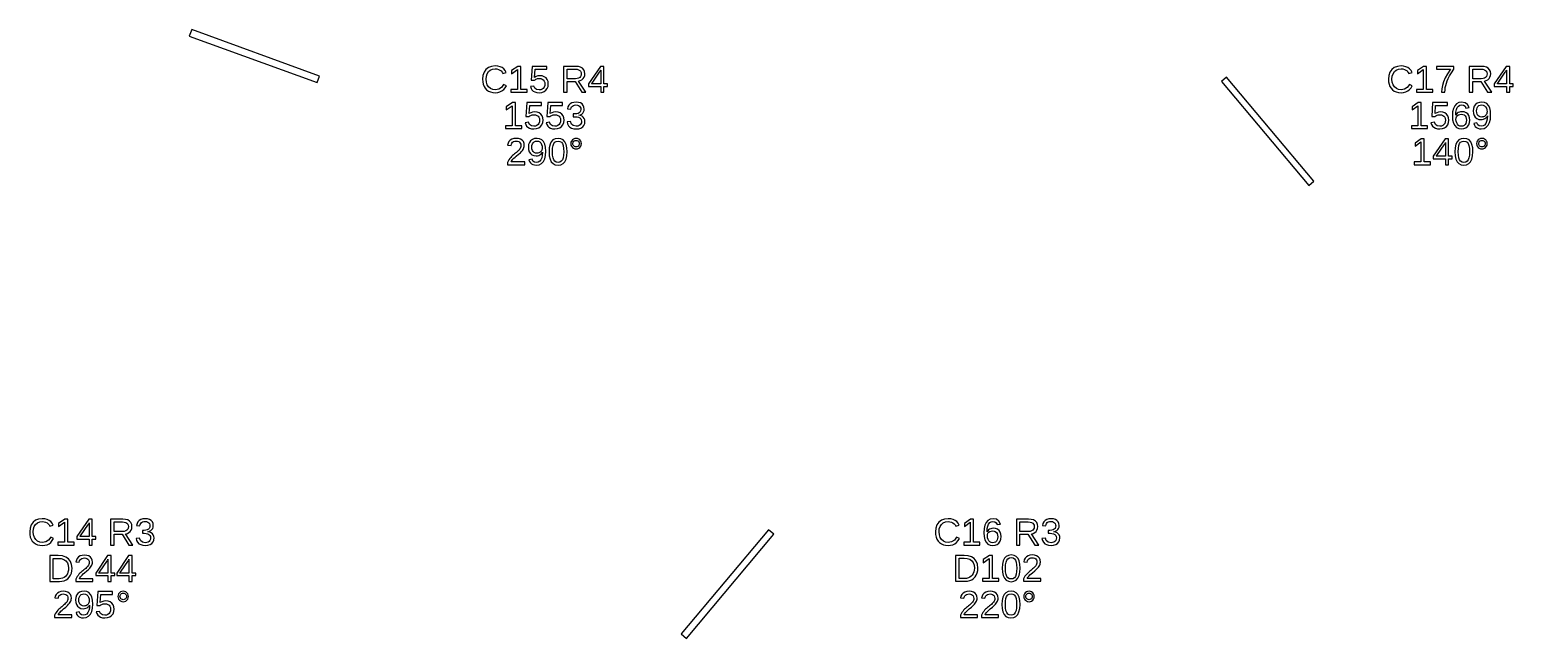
# Model space of a CAD drawing. Extents: x 195 to 2890, y 70 to 1529.
# Drawn here: x 1560.3 to 1887.9, y 276.5 to 411 of the extents above; entities that cross this region are included whole.
import ezdxf

# ---------------------------------------------------------------- set-up
doc = ezdxf.new("R2010")
doc.units = 0
doc.layers.get('0').update_dxf_attribs({"linetype": 'CONTINUOUS'})

msp = doc.modelspace()

# ---------------------------------------------------------------- linework, layer by layer
for points in [[(1624.26, 400.705), (1596.07, 410.965), (1595.55, 409.556), (1623.74, 399.295)], [(1663.63, 397.093), (1664.13, 397.222), (1664.58, 397.437), (1664.97, 397.734), (1665.3, 398.109), (1665.57, 398.564), (1664.94, 398.881), (1664.47, 398.219), (1663.86, 397.821), (1663.13, 397.689), (1662.54, 397.76), (1662.05, 397.974), (1661.64, 398.33), (1661.33, 398.803), (1661.15, 399.368), (1661.08, 400.024), (1661.14, 400.685), (1661.32, 401.244), (1661.61, 401.703), (1662.01, 402.043), (1662.51, 402.247), (1663.09, 402.315), (1663.48, 402.286), (1663.83, 402.198), (1664.14, 402.051), (1664.41, 401.848), (1664.62, 401.593), (1664.78, 401.286), (1665.52, 401.53), (1665.29, 401.961), (1664.99, 402.315), (1664.62, 402.592), (1664.17, 402.791), (1663.66, 402.91), (1663.09, 402.95), (1662.28, 402.863), (1661.59, 402.604), (1661.04, 402.173), (1660.62, 401.589), (1660.38, 400.873), (1660.3, 400.024), (1660.33, 399.441), (1660.44, 398.913), (1660.63, 398.44), (1660.88, 398.028), (1661.2, 397.685), (1661.59, 397.41), (1662.04, 397.21), (1662.54, 397.09), (1663.09, 397.05)], [(1863.63, 397.093), (1864.13, 397.222), (1864.58, 397.437), (1864.97, 397.734), (1865.3, 398.109), (1865.57, 398.564), (1864.94, 398.881), (1864.47, 398.219), (1863.86, 397.821), (1863.13, 397.689), (1862.54, 397.76), (1862.05, 397.974), (1861.64, 398.33), (1861.33, 398.803), (1861.15, 399.368), (1861.08, 400.024), (1861.14, 400.685), (1861.32, 401.244), (1861.61, 401.703), (1862.01, 402.043), (1862.51, 402.247), (1863.09, 402.315), (1863.48, 402.286), (1863.83, 402.198), (1864.14, 402.051), (1864.41, 401.848), (1864.62, 401.593), (1864.78, 401.286), (1865.52, 401.53), (1865.29, 401.961), (1864.99, 402.315), (1864.62, 402.592), (1864.17, 402.791), (1863.66, 402.91), (1863.09, 402.95), (1862.28, 402.863), (1861.59, 402.604), (1861.04, 402.173), (1860.62, 401.589), (1860.38, 400.873), (1860.3, 400.024), (1860.33, 399.441), (1860.44, 398.913), (1860.63, 398.44), (1860.88, 398.028), (1861.2, 397.685), (1861.59, 397.41), (1862.04, 397.21), (1862.54, 397.09), (1863.09, 397.05)], [(1670.12, 397.754), (1668.72, 397.754), (1668.72, 402.864), (1668.05, 402.864), (1666.69, 401.933), (1666.69, 401.241), (1667.99, 402.165), (1667.99, 397.754), (1666.53, 397.754), (1666.53, 397.132), (1670.12, 397.132)], [(1673.37, 397.108), (1673.86, 397.282), (1674.27, 397.571), (1674.57, 397.961), (1674.75, 398.437), (1674.81, 398.999), (1674.75, 399.497), (1674.59, 399.929), (1674.31, 400.293), (1673.93, 400.569), (1673.48, 400.734), (1672.96, 400.789), (1672.51, 400.749), (1672.12, 400.627), (1671.77, 400.423), (1671.88, 402.242), (1674.48, 402.242), (1674.48, 402.864), (1671.22, 402.864), (1671.03, 399.78), (1671.74, 399.78), (1671.91, 399.915), (1672.08, 400.021), (1672.25, 400.098), (1672.43, 400.15), (1672.61, 400.181), (1672.81, 400.191), (1673.16, 400.154), (1673.46, 400.043), (1673.71, 399.858), (1673.9, 399.612), (1674.01, 399.321), (1674.05, 398.983), (1674.01, 398.597), (1673.9, 398.271), (1673.71, 398.004), (1673.46, 397.806), (1673.16, 397.688), (1672.79, 397.648), (1672.23, 397.743), (1671.83, 398.026), (1671.6, 398.499), (1670.86, 398.413), (1670.99, 398.006), (1671.19, 397.668), (1671.48, 397.4), (1671.84, 397.206), (1672.28, 397.089), (1672.78, 397.05)], [(1678.94, 399.512), (1680.72, 399.512), (1682.21, 397.132), (1683.11, 397.132), (1681.48, 399.601), (1681.88, 399.713), (1682.23, 399.896), (1682.51, 400.151), (1682.71, 400.463), (1682.84, 400.821), (1682.88, 401.225), (1682.82, 401.702), (1682.64, 402.104), (1682.35, 402.431), (1681.95, 402.672), (1681.45, 402.816), (1680.86, 402.864), (1678.16, 402.864), (1678.16, 397.132), (1678.94, 397.132)], [(1678.94, 400.126), (1678.94, 402.242), (1680.78, 402.242), (1681.17, 402.213), (1681.5, 402.125), (1681.76, 401.979), (1681.95, 401.778), (1682.06, 401.524), (1682.1, 401.217), (1682.06, 400.898), (1681.95, 400.63), (1681.76, 400.413), (1681.51, 400.254), (1681.19, 400.158), (1680.81, 400.126)], [(1687.08, 398.429), (1687.88, 398.429), (1687.88, 399.007), (1687.08, 399.007), (1687.08, 402.864), (1686.31, 402.864), (1683.68, 398.999), (1683.68, 398.429), (1686.39, 398.429), (1686.39, 397.132), (1687.08, 397.132)], [(1684.36, 399.007), (1684.42, 399.089), (1684.64, 399.39), (1686.11, 401.554), (1686.15, 401.618), (1686.21, 401.708), (1686.27, 401.823), (1686.33, 401.932), (1686.37, 402.004), (1686.39, 402.038), (1686.39, 399.007)], [(1843.86, 377.501), (1824.57, 400.482), (1823.43, 399.518), (1842.71, 376.537)], [(1870.12, 397.754), (1868.72, 397.754), (1868.72, 402.864), (1868.05, 402.864), (1866.69, 401.933), (1866.69, 401.241), (1867.99, 402.165), (1867.99, 397.754), (1866.53, 397.754), (1866.53, 397.132), (1870.12, 397.132)], [(1872.8, 397.655), (1872.86, 398.166), (1872.96, 398.665), (1873.1, 399.161), (1873.28, 399.662), (1873.5, 400.167), (1873.8, 400.739), (1874.21, 401.44), (1874.74, 402.27), (1874.74, 402.864), (1870.95, 402.864), (1870.95, 402.242), (1874.03, 402.242), (1873.37, 401.228), (1872.86, 400.295), (1872.48, 399.445), (1872.22, 398.648), (1872.06, 397.877), (1872.01, 397.132), (1872.78, 397.132)], [(1878.94, 399.512), (1880.72, 399.512), (1882.21, 397.132), (1883.11, 397.132), (1881.48, 399.601), (1881.88, 399.713), (1882.23, 399.896), (1882.51, 400.151), (1882.71, 400.463), (1882.84, 400.821), (1882.88, 401.225), (1882.82, 401.702), (1882.64, 402.104), (1882.35, 402.431), (1881.95, 402.672), (1881.45, 402.816), (1880.86, 402.864), (1878.16, 402.864), (1878.16, 397.132), (1878.94, 397.132)], [(1878.94, 400.126), (1878.94, 402.242), (1880.78, 402.242), (1881.17, 402.213), (1881.5, 402.125), (1881.76, 401.979), (1881.95, 401.778), (1882.06, 401.524), (1882.1, 401.217), (1882.06, 400.898), (1881.95, 400.63), (1881.76, 400.413), (1881.51, 400.254), (1881.19, 400.158), (1880.81, 400.126)], [(1887.08, 398.429), (1887.88, 398.429), (1887.88, 399.007), (1887.08, 399.007), (1887.08, 402.864), (1886.31, 402.864), (1883.68, 398.999), (1883.68, 398.429), (1886.39, 398.429), (1886.39, 397.132), (1887.08, 397.132)], [(1884.36, 399.007), (1884.42, 399.089), (1884.64, 399.39), (1886.11, 401.554), (1886.15, 401.618), (1886.21, 401.708), (1886.27, 401.823), (1886.33, 401.932), (1886.37, 402.004), (1886.39, 402.038), (1886.39, 399.007)], [(1668.96, 389.754), (1667.56, 389.754), (1667.56, 394.864), (1666.89, 394.864), (1665.53, 393.933), (1665.53, 393.241), (1666.83, 394.165), (1666.83, 389.754), (1665.37, 389.754), (1665.37, 389.132), (1668.96, 389.132)], [(1672.21, 389.108), (1672.7, 389.282), (1673.11, 389.571), (1673.41, 389.961), (1673.59, 390.437), (1673.65, 390.999), (1673.59, 391.497), (1673.43, 391.929), (1673.15, 392.293), (1672.77, 392.569), (1672.32, 392.734), (1671.8, 392.789), (1671.35, 392.749), (1670.96, 392.627), (1670.61, 392.423), (1670.72, 394.242), (1673.32, 394.242), (1673.32, 394.864), (1670.06, 394.864), (1669.87, 391.78), (1670.58, 391.78), (1670.75, 391.915), (1670.92, 392.021), (1671.09, 392.098), (1671.27, 392.15), (1671.45, 392.181), (1671.65, 392.191), (1672, 392.154), (1672.3, 392.043), (1672.55, 391.858), (1672.74, 391.612), (1672.85, 391.321), (1672.89, 390.983), (1672.85, 390.597), (1672.74, 390.271), (1672.56, 390.004), (1672.3, 389.806), (1672, 389.688), (1671.63, 389.648), (1671.07, 389.743), (1670.68, 390.026), (1670.44, 390.499), (1669.7, 390.413), (1669.83, 390.006), (1670.03, 389.668), (1670.32, 389.4), (1670.68, 389.206), (1671.12, 389.089), (1671.62, 389.05)], [(1676.84, 389.108), (1677.34, 389.282), (1677.75, 389.571), (1678.04, 389.961), (1678.22, 390.437), (1678.28, 390.999), (1678.23, 391.497), (1678.06, 391.929), (1677.78, 392.293), (1677.41, 392.569), (1676.96, 392.734), (1676.43, 392.789), (1675.99, 392.749), (1675.59, 392.627), (1675.25, 392.423), (1675.36, 394.242), (1677.95, 394.242), (1677.95, 394.864), (1674.69, 394.864), (1674.5, 391.78), (1675.22, 391.78), (1675.39, 391.915), (1675.56, 392.021), (1675.73, 392.098), (1675.9, 392.15), (1676.09, 392.181), (1676.28, 392.191), (1676.64, 392.154), (1676.94, 392.043), (1677.19, 391.858), (1677.37, 391.612), (1677.49, 391.321), (1677.52, 390.983), (1677.49, 390.597), (1677.38, 390.271), (1677.19, 390.004), (1676.94, 389.806), (1676.63, 389.688), (1676.27, 389.648), (1675.71, 389.743), (1675.31, 390.026), (1675.07, 390.499), (1674.33, 390.413), (1674.46, 390.006), (1674.67, 389.668), (1674.96, 389.4), (1675.32, 389.206), (1675.75, 389.089), (1676.25, 389.05)], [(1681.53, 389.099), (1682.01, 389.244), (1682.4, 389.486), (1682.68, 389.816), (1682.85, 390.225), (1682.9, 390.714), (1682.86, 391.06), (1682.74, 391.363), (1682.54, 391.626), (1682.27, 391.835), (1681.94, 391.978), (1681.54, 392.057), (1681.54, 392.073), (1681.9, 392.179), (1682.2, 392.335), (1682.44, 392.539), (1682.61, 392.791), (1682.71, 393.089), (1682.74, 393.432), (1682.69, 393.875), (1682.53, 394.247), (1682.27, 394.549), (1681.9, 394.772), (1681.46, 394.905), (1680.93, 394.95), (1680.43, 394.906), (1680, 394.774), (1679.63, 394.555), (1679.35, 394.258), (1679.15, 393.892), (1679.05, 393.457), (1679.79, 393.4), (1679.85, 393.678), (1679.96, 393.911), (1680.13, 394.099), (1680.35, 394.237), (1680.61, 394.32), (1680.92, 394.348), (1681.24, 394.318), (1681.51, 394.229), (1681.72, 394.081), (1681.87, 393.882), (1681.96, 393.64), (1681.99, 393.355), (1681.95, 393.068), (1681.84, 392.826), (1681.66, 392.629), (1681.41, 392.483), (1681.1, 392.395), (1680.73, 392.366), (1680.33, 392.366), (1680.33, 391.731), (1680.74, 391.731), (1681.16, 391.702), (1681.51, 391.615), (1681.78, 391.469), (1681.98, 391.271), (1682.1, 391.028), (1682.14, 390.739), (1682.11, 390.41), (1682, 390.14), (1681.83, 389.929), (1681.59, 389.778), (1681.3, 389.687), (1680.96, 389.656), (1680.33, 389.769), (1679.91, 390.108), (1679.71, 390.674), (1678.95, 390.604), (1679.06, 390.134), (1679.27, 389.746), (1679.57, 389.443), (1679.95, 389.225), (1680.42, 389.094), (1680.96, 389.05)], [(1868.96, 389.754), (1867.56, 389.754), (1867.56, 394.864), (1866.89, 394.864), (1865.53, 393.933), (1865.53, 393.241), (1866.83, 394.165), (1866.83, 389.754), (1865.37, 389.754), (1865.37, 389.132), (1868.96, 389.132)], [(1872.21, 389.108), (1872.7, 389.282), (1873.11, 389.571), (1873.41, 389.961), (1873.59, 390.437), (1873.65, 390.999), (1873.59, 391.497), (1873.43, 391.929), (1873.15, 392.293), (1872.77, 392.569), (1872.32, 392.734), (1871.8, 392.789), (1871.35, 392.749), (1870.96, 392.627), (1870.61, 392.423), (1870.72, 394.242), (1873.32, 394.242), (1873.32, 394.864), (1870.06, 394.864), (1869.87, 391.78), (1870.58, 391.78), (1870.75, 391.915), (1870.92, 392.021), (1871.09, 392.098), (1871.27, 392.15), (1871.45, 392.181), (1871.65, 392.191), (1872, 392.154), (1872.3, 392.043), (1872.55, 391.858), (1872.74, 391.612), (1872.85, 391.321), (1872.89, 390.983), (1872.85, 390.597), (1872.74, 390.271), (1872.56, 390.004), (1872.3, 389.806), (1872, 389.688), (1871.63, 389.648), (1871.07, 389.743), (1870.68, 390.026), (1870.44, 390.499), (1869.7, 390.413), (1869.83, 390.006), (1870.03, 389.668), (1870.32, 389.4), (1870.68, 389.206), (1871.12, 389.089), (1871.62, 389.05)], [(1876.95, 389.108), (1877.41, 389.283), (1877.78, 389.575), (1878.05, 389.967), (1878.21, 390.445), (1878.27, 391.007), (1878.22, 391.528), (1878.06, 391.973), (1877.8, 392.342), (1877.46, 392.618), (1877.04, 392.783), (1876.54, 392.838), (1876.24, 392.817), (1875.97, 392.752), (1875.71, 392.645), (1875.49, 392.496), (1875.3, 392.309), (1875.15, 392.081), (1875.19, 392.761), (1875.3, 393.325), (1875.5, 393.772), (1875.76, 394.096), (1876.08, 394.291), (1876.47, 394.356), (1876.89, 394.278), (1877.21, 394.045), (1877.41, 393.656), (1878.11, 393.782), (1877.78, 394.431), (1877.23, 394.82), (1876.47, 394.95), (1875.87, 394.861), (1875.36, 394.595), (1874.96, 394.152), (1874.66, 393.544), (1874.48, 392.782), (1874.42, 391.866), (1874.48, 391.022), (1874.65, 390.323), (1874.94, 389.77), (1875.33, 389.37), (1875.82, 389.13), (1876.42, 389.05)], [(1881.41, 389.138), (1881.92, 389.403), (1882.34, 389.844), (1882.63, 390.448), (1882.81, 391.205), (1882.87, 392.114), (1882.82, 392.981), (1882.66, 393.691), (1882.38, 394.242), (1882, 394.635), (1881.52, 394.871), (1880.93, 394.95), (1880.38, 394.893), (1879.91, 394.721), (1879.53, 394.435), (1879.25, 394.049), (1879.08, 393.578), (1879.03, 393.021), (1879.08, 392.476), (1879.23, 392.009), (1879.49, 391.618), (1879.83, 391.324), (1880.24, 391.147), (1880.73, 391.089), (1881.03, 391.113), (1881.32, 391.187), (1881.59, 391.31), (1881.83, 391.474), (1882.02, 391.67), (1882.15, 391.898), (1882.1, 391.23), (1881.98, 390.672), (1881.79, 390.226), (1881.53, 389.901), (1881.2, 389.705), (1880.81, 389.64), (1880.37, 389.72), (1880.05, 389.958), (1879.84, 390.356), (1879.14, 390.246), (1879.29, 389.865), (1879.48, 389.56), (1879.72, 389.333), (1880.02, 389.176), (1880.38, 389.082), (1880.8, 389.05)], [(1880.58, 391.707), (1880.3, 391.828), (1880.07, 392.03), (1879.91, 392.302), (1879.8, 392.633), (1879.77, 393.021), (1879.8, 393.403), (1879.91, 393.727), (1880.07, 393.996), (1880.3, 394.196), (1880.58, 394.316), (1880.91, 394.356), (1881.24, 394.309), (1881.52, 394.169), (1881.76, 393.935), (1881.94, 393.624), (1882.04, 393.253), (1882.08, 392.822), (1882.06, 392.605), (1882.01, 392.404), (1881.92, 392.22), (1881.8, 392.057), (1881.66, 391.92), (1881.49, 391.811), (1881.3, 391.731), (1881.11, 391.682), (1880.9, 391.666)], [(1876.07, 389.687), (1875.79, 389.828), (1875.55, 390.063), (1875.37, 390.372), (1875.26, 390.734), (1875.22, 391.15), (1875.26, 391.474), (1875.36, 391.749), (1875.54, 391.974), (1875.77, 392.14), (1876.05, 392.239), (1876.37, 392.273), (1876.7, 392.235), (1876.99, 392.122), (1877.22, 391.935), (1877.39, 391.678), (1877.49, 391.358), (1877.52, 390.975), (1877.49, 390.589), (1877.39, 390.263), (1877.22, 389.996), (1877, 389.798), (1876.72, 389.68), (1876.39, 389.64)], [(1669.6, 381.754), (1666.61, 381.754), (1666.71, 381.946), (1666.84, 382.144), (1667.01, 382.346), (1667.21, 382.559), (1667.46, 382.789), (1667.75, 383.036), (1668.26, 383.457), (1668.64, 383.797), (1668.9, 384.057), (1669.09, 384.277), (1669.24, 384.496), (1669.36, 384.716), (1669.44, 384.936), (1669.49, 385.157), (1669.51, 385.379), (1669.46, 385.843), (1669.3, 386.23), (1669.04, 386.541), (1668.69, 386.768), (1668.24, 386.904), (1667.71, 386.95), (1667.21, 386.905), (1666.78, 386.769), (1666.42, 386.543), (1666.13, 386.24), (1665.93, 385.876), (1665.83, 385.448), (1666.58, 385.379), (1666.65, 385.663), (1666.76, 385.901), (1666.94, 386.093), (1667.16, 386.235), (1667.42, 386.319), (1667.71, 386.348), (1668.01, 386.319), (1668.27, 386.232), (1668.48, 386.087), (1668.63, 385.89), (1668.72, 385.646), (1668.75, 385.355), (1668.74, 385.13), (1668.68, 384.921), (1668.59, 384.728), (1668.48, 384.547), (1668.34, 384.37), (1668.17, 384.199), (1667.99, 384.031), (1667.8, 383.863), (1667.59, 383.695), (1667.37, 383.522), (1667.16, 383.34), (1666.94, 383.148), (1666.72, 382.943), (1666.51, 382.724), (1666.31, 382.488), (1666.12, 382.233), (1665.95, 381.953), (1665.8, 381.648), (1665.8, 381.132), (1669.6, 381.132)], [(1672.79, 381.138), (1673.31, 381.403), (1673.72, 381.844), (1674.02, 382.448), (1674.2, 383.205), (1674.26, 384.114), (1674.2, 384.981), (1674.04, 385.691), (1673.76, 386.242), (1673.38, 386.635), (1672.9, 386.871), (1672.32, 386.95), (1671.76, 386.893), (1671.29, 386.721), (1670.91, 386.435), (1670.63, 386.049), (1670.46, 385.578), (1670.41, 385.021), (1670.46, 384.476), (1670.61, 384.009), (1670.87, 383.618), (1671.21, 383.324), (1671.63, 383.147), (1672.11, 383.089), (1672.41, 383.113), (1672.7, 383.187), (1672.97, 383.31), (1673.21, 383.474), (1673.4, 383.67), (1673.53, 383.898), (1673.48, 383.23), (1673.36, 382.672), (1673.17, 382.226), (1672.91, 381.901), (1672.58, 381.705), (1672.19, 381.64), (1671.75, 381.72), (1671.43, 381.958), (1671.22, 382.356), (1670.53, 382.246), (1670.67, 381.865), (1670.86, 381.56), (1671.1, 381.333), (1671.4, 381.176), (1671.76, 381.082), (1672.18, 381.05)], [(1677.56, 381.134), (1678.06, 381.387), (1678.45, 381.807), (1678.73, 382.387), (1678.9, 383.118), (1678.96, 384), (1678.91, 384.894), (1678.75, 385.629), (1678.48, 386.205), (1678.1, 386.619), (1677.6, 386.867), (1676.98, 386.95), (1676.35, 386.868), (1675.84, 386.623), (1675.46, 386.213), (1675.19, 385.64), (1675.03, 384.902), (1674.98, 384), (1675.03, 383.114), (1675.2, 382.382), (1675.47, 381.803), (1675.86, 381.385), (1676.35, 381.134), (1676.96, 381.05)], [(1681.25, 384.668), (1681.53, 384.781), (1681.77, 384.968), (1681.96, 385.21), (1682.08, 385.484), (1682.12, 385.79), (1682.08, 386.097), (1681.97, 386.371), (1681.78, 386.612), (1681.53, 386.8), (1681.26, 386.912), (1680.95, 386.95), (1680.64, 386.912), (1680.36, 386.798), (1680.12, 386.608), (1679.93, 386.365), (1679.82, 386.093), (1679.78, 385.79), (1679.82, 385.488), (1679.93, 385.215), (1680.13, 384.972), (1680.37, 384.783), (1680.64, 384.669), (1680.95, 384.631)], [(1869.61, 381.754), (1868.21, 381.754), (1868.21, 386.864), (1867.54, 386.864), (1866.18, 385.933), (1866.18, 385.241), (1867.48, 386.165), (1867.48, 381.754), (1866.02, 381.754), (1866.02, 381.132), (1869.61, 381.132)], [(1873.6, 382.429), (1874.41, 382.429), (1874.41, 383.007), (1873.6, 383.007), (1873.6, 386.864), (1872.83, 386.864), (1870.21, 382.999), (1870.21, 382.429), (1872.91, 382.429), (1872.91, 381.132), (1873.6, 381.132)], [(1877.56, 381.134), (1878.06, 381.387), (1878.45, 381.807), (1878.73, 382.387), (1878.9, 383.118), (1878.96, 384), (1878.91, 384.894), (1878.75, 385.629), (1878.48, 386.205), (1878.1, 386.619), (1877.6, 386.867), (1876.98, 386.95), (1876.35, 386.868), (1875.84, 386.623), (1875.46, 386.213), (1875.19, 385.64), (1875.03, 384.902), (1874.98, 384), (1875.03, 383.114), (1875.2, 382.382), (1875.47, 381.803), (1875.86, 381.385), (1876.35, 381.134), (1876.96, 381.05)], [(1881.25, 384.668), (1881.53, 384.781), (1881.77, 384.968), (1881.96, 385.21), (1882.08, 385.484), (1882.12, 385.79), (1882.08, 386.097), (1881.97, 386.371), (1881.78, 386.612), (1881.53, 386.8), (1881.26, 386.912), (1880.95, 386.95), (1880.64, 386.912), (1880.36, 386.798), (1880.12, 386.608), (1879.93, 386.365), (1879.82, 386.093), (1879.78, 385.79), (1879.82, 385.488), (1879.93, 385.215), (1880.13, 384.972), (1880.37, 384.783), (1880.64, 384.669), (1880.95, 384.631)], [(1671.96, 383.707), (1671.68, 383.828), (1671.46, 384.03), (1671.29, 384.302), (1671.19, 384.633), (1671.15, 385.021), (1671.19, 385.403), (1671.29, 385.727), (1671.46, 385.996), (1671.69, 386.196), (1671.96, 386.316), (1672.29, 386.356), (1672.62, 386.309), (1672.91, 386.169), (1673.14, 385.935), (1673.32, 385.624), (1673.42, 385.253), (1673.46, 384.822), (1673.44, 384.605), (1673.39, 384.404), (1673.3, 384.22), (1673.18, 384.057), (1673.04, 383.92), (1672.87, 383.811), (1672.69, 383.731), (1672.49, 383.682), (1672.28, 383.666)], [(1676.57, 381.711), (1676.25, 381.9), (1676.02, 382.214), (1675.85, 382.664), (1675.75, 383.259), (1675.72, 384), (1675.75, 384.759), (1675.85, 385.362), (1676.01, 385.806), (1676.25, 386.112), (1676.57, 386.295), (1676.98, 386.356), (1677.38, 386.294), (1677.7, 386.108), (1677.93, 385.798), (1678.09, 385.351), (1678.18, 384.751), (1678.22, 384), (1678.18, 383.271), (1678.08, 382.68), (1677.91, 382.226), (1677.68, 381.905), (1677.36, 381.712), (1676.97, 381.648)], [(1680.76, 385.082), (1680.59, 385.154), (1680.44, 385.274), (1680.32, 385.427), (1680.25, 385.599), (1680.23, 385.79), (1680.25, 385.981), (1680.32, 386.154), (1680.44, 386.307), (1680.59, 386.427), (1680.76, 386.499), (1680.95, 386.523), (1681.14, 386.499), (1681.31, 386.429), (1681.46, 386.311), (1681.58, 386.159), (1681.65, 385.986), (1681.67, 385.79), (1681.65, 385.597), (1681.58, 385.424), (1681.46, 385.271), (1681.31, 385.153), (1681.14, 385.082), (1680.95, 385.058)], [(1870.88, 383.007), (1870.95, 383.089), (1871.17, 383.39), (1872.64, 385.554), (1872.68, 385.618), (1872.73, 385.708), (1872.8, 385.823), (1872.86, 385.932), (1872.89, 386.004), (1872.91, 386.038), (1872.91, 383.007)], [(1876.57, 381.711), (1876.25, 381.9), (1876.02, 382.214), (1875.85, 382.664), (1875.75, 383.259), (1875.72, 384), (1875.75, 384.759), (1875.85, 385.362), (1876.01, 385.806), (1876.25, 386.112), (1876.57, 386.295), (1876.98, 386.356), (1877.38, 386.294), (1877.7, 386.108), (1877.93, 385.798), (1878.09, 385.351), (1878.18, 384.751), (1878.22, 384), (1878.18, 383.271), (1878.08, 382.68), (1877.91, 382.226), (1877.68, 381.905), (1877.36, 381.712), (1876.97, 381.648)], [(1880.76, 385.082), (1880.59, 385.154), (1880.44, 385.274), (1880.32, 385.427), (1880.25, 385.599), (1880.23, 385.79), (1880.25, 385.981), (1880.32, 386.154), (1880.44, 386.307), (1880.59, 386.427), (1880.76, 386.499), (1880.95, 386.523), (1881.14, 386.499), (1881.31, 386.429), (1881.46, 386.311), (1881.58, 386.159), (1881.65, 385.986), (1881.67, 385.79), (1881.65, 385.597), (1881.58, 385.424), (1881.46, 385.271), (1881.31, 385.153), (1881.14, 385.082), (1880.95, 385.058)], [(1563.63, 297.093), (1564.13, 297.222), (1564.58, 297.437), (1564.97, 297.734), (1565.3, 298.109), (1565.57, 298.564), (1564.94, 298.881), (1564.47, 298.219), (1563.86, 297.821), (1563.13, 297.689), (1562.54, 297.76), (1562.05, 297.974), (1561.64, 298.33), (1561.33, 298.803), (1561.15, 299.368), (1561.08, 300.024), (1561.14, 300.685), (1561.32, 301.244), (1561.61, 301.703), (1562.01, 302.043), (1562.51, 302.247), (1563.09, 302.315), (1563.48, 302.286), (1563.83, 302.198), (1564.14, 302.051), (1564.41, 301.848), (1564.62, 301.593), (1564.78, 301.286), (1565.52, 301.53), (1565.29, 301.961), (1564.99, 302.315), (1564.62, 302.592), (1564.17, 302.791), (1563.66, 302.91), (1563.09, 302.95), (1562.28, 302.863), (1561.59, 302.604), (1561.04, 302.173), (1560.62, 301.589), (1560.38, 300.873), (1560.3, 300.024), (1560.33, 299.441), (1560.44, 298.913), (1560.63, 298.44), (1560.88, 298.028), (1561.2, 297.685), (1561.59, 297.41), (1562.04, 297.21), (1562.54, 297.09), (1563.09, 297.05)], [(1570.12, 297.754), (1568.72, 297.754), (1568.72, 302.864), (1568.05, 302.864), (1566.69, 301.933), (1566.69, 301.241), (1567.99, 302.165), (1567.99, 297.754), (1566.53, 297.754), (1566.53, 297.132), (1570.12, 297.132)], [(1574.11, 298.429), (1574.92, 298.429), (1574.92, 299.007), (1574.11, 299.007), (1574.11, 302.864), (1573.34, 302.864), (1570.72, 298.999), (1570.72, 298.429), (1573.42, 298.429), (1573.42, 297.132), (1574.11, 297.132)], [(1571.39, 299.007), (1571.46, 299.089), (1571.68, 299.39), (1573.15, 301.554), (1573.19, 301.618), (1573.24, 301.708), (1573.3, 301.823), (1573.36, 301.932), (1573.4, 302.004), (1573.42, 302.038), (1573.42, 299.007)], [(1578.94, 299.512), (1580.72, 299.512), (1582.21, 297.132), (1583.11, 297.132), (1581.48, 299.601), (1581.88, 299.713), (1582.23, 299.896), (1582.51, 300.151), (1582.71, 300.463), (1582.84, 300.821), (1582.88, 301.225), (1582.82, 301.702), (1582.64, 302.104), (1582.35, 302.431), (1581.95, 302.672), (1581.45, 302.816), (1580.86, 302.864), (1578.16, 302.864), (1578.16, 297.132), (1578.94, 297.132)], [(1578.94, 300.126), (1578.94, 302.242), (1580.78, 302.242), (1581.17, 302.213), (1581.5, 302.125), (1581.76, 301.979), (1581.95, 301.778), (1582.06, 301.524), (1582.1, 301.217), (1582.06, 300.898), (1581.95, 300.63), (1581.76, 300.413), (1581.51, 300.254), (1581.19, 300.158), (1580.81, 300.126)], [(1586.39, 297.099), (1586.87, 297.244), (1587.26, 297.486), (1587.54, 297.816), (1587.71, 298.225), (1587.76, 298.714), (1587.72, 299.06), (1587.6, 299.363), (1587.4, 299.626), (1587.13, 299.835), (1586.8, 299.978), (1586.4, 300.057), (1586.4, 300.073), (1586.76, 300.179), (1587.06, 300.335), (1587.3, 300.539), (1587.47, 300.791), (1587.57, 301.089), (1587.6, 301.432), (1587.55, 301.875), (1587.39, 302.247), (1587.12, 302.549), (1586.76, 302.772), (1586.32, 302.905), (1585.78, 302.95), (1585.29, 302.906), (1584.86, 302.774), (1584.49, 302.555), (1584.2, 302.258), (1584.01, 301.892), (1583.91, 301.457), (1584.64, 301.4), (1584.7, 301.678), (1584.82, 301.911), (1584.99, 302.099), (1585.21, 302.237), (1585.47, 302.32), (1585.78, 302.348), (1586.1, 302.318), (1586.37, 302.229), (1586.58, 302.081), (1586.73, 301.882), (1586.82, 301.64), (1586.85, 301.355), (1586.81, 301.068), (1586.7, 300.826), (1586.52, 300.629), (1586.27, 300.483), (1585.96, 300.395), (1585.58, 300.366), (1585.19, 300.366), (1585.19, 299.731), (1585.6, 299.731), (1586.02, 299.702), (1586.36, 299.615), (1586.64, 299.469), (1586.84, 299.271), (1586.96, 299.028), (1587, 298.739), (1586.97, 298.41), (1586.86, 298.14), (1586.68, 297.929), (1586.45, 297.778), (1586.16, 297.687), (1585.82, 297.656), (1585.19, 297.769), (1584.77, 298.108), (1584.57, 298.674), (1583.81, 298.604), (1583.92, 298.134), (1584.13, 297.746), (1584.43, 297.443), (1584.81, 297.225), (1585.27, 297.094), (1585.82, 297.05)], [(1763.63, 297.093), (1764.13, 297.222), (1764.58, 297.437), (1764.97, 297.734), (1765.3, 298.109), (1765.57, 298.564), (1764.94, 298.881), (1764.47, 298.219), (1763.86, 297.821), (1763.13, 297.689), (1762.54, 297.76), (1762.05, 297.974), (1761.64, 298.33), (1761.33, 298.803), (1761.15, 299.368), (1761.08, 300.024), (1761.14, 300.685), (1761.32, 301.244), (1761.61, 301.703), (1762.01, 302.043), (1762.51, 302.247), (1763.09, 302.315), (1763.48, 302.286), (1763.83, 302.198), (1764.14, 302.051), (1764.41, 301.848), (1764.62, 301.593), (1764.78, 301.286), (1765.52, 301.53), (1765.29, 301.961), (1764.99, 302.315), (1764.62, 302.592), (1764.17, 302.791), (1763.66, 302.91), (1763.09, 302.95), (1762.28, 302.863), (1761.59, 302.604), (1761.04, 302.173), (1760.62, 301.589), (1760.38, 300.873), (1760.3, 300.024), (1760.33, 299.441), (1760.44, 298.913), (1760.63, 298.44), (1760.88, 298.028), (1761.2, 297.685), (1761.59, 297.41), (1762.04, 297.21), (1762.54, 297.09), (1763.09, 297.05)], [(1770.12, 297.754), (1768.72, 297.754), (1768.72, 302.864), (1768.05, 302.864), (1766.69, 301.933), (1766.69, 301.241), (1767.99, 302.165), (1767.99, 297.754), (1766.53, 297.754), (1766.53, 297.132), (1770.12, 297.132)], [(1773.48, 297.108), (1773.93, 297.283), (1774.3, 297.575), (1774.57, 297.967), (1774.74, 298.445), (1774.79, 299.007), (1774.74, 299.528), (1774.59, 299.973), (1774.33, 300.342), (1773.98, 300.618), (1773.56, 300.783), (1773.07, 300.838), (1772.77, 300.817), (1772.49, 300.752), (1772.24, 300.645), (1772.01, 300.496), (1771.83, 300.309), (1771.68, 300.081), (1771.71, 300.761), (1771.83, 301.325), (1772.02, 301.772), (1772.28, 302.096), (1772.6, 302.291), (1772.99, 302.356), (1773.42, 302.278), (1773.73, 302.045), (1773.93, 301.656), (1774.63, 301.782), (1774.3, 302.431), (1773.76, 302.82), (1773, 302.95), (1772.39, 302.861), (1771.89, 302.595), (1771.48, 302.152), (1771.19, 301.544), (1771.01, 300.782), (1770.95, 299.866), (1771.01, 299.022), (1771.18, 298.323), (1771.46, 297.77), (1771.85, 297.37), (1772.35, 297.13), (1772.94, 297.05)], [(1778.94, 299.512), (1780.72, 299.512), (1782.21, 297.132), (1783.11, 297.132), (1781.48, 299.601), (1781.88, 299.713), (1782.23, 299.896), (1782.51, 300.151), (1782.71, 300.463), (1782.84, 300.821), (1782.88, 301.225), (1782.82, 301.702), (1782.64, 302.104), (1782.35, 302.431), (1781.95, 302.672), (1781.45, 302.816), (1780.86, 302.864), (1778.16, 302.864), (1778.16, 297.132), (1778.94, 297.132)], [(1778.94, 300.126), (1778.94, 302.242), (1780.78, 302.242), (1781.17, 302.213), (1781.5, 302.125), (1781.76, 301.979), (1781.95, 301.778), (1782.06, 301.524), (1782.1, 301.217), (1782.06, 300.898), (1781.95, 300.63), (1781.76, 300.413), (1781.51, 300.254), (1781.19, 300.158), (1780.81, 300.126)], [(1786.39, 297.099), (1786.87, 297.244), (1787.26, 297.486), (1787.54, 297.816), (1787.71, 298.225), (1787.76, 298.714), (1787.72, 299.06), (1787.6, 299.363), (1787.4, 299.626), (1787.13, 299.835), (1786.8, 299.978), (1786.4, 300.057), (1786.4, 300.073), (1786.76, 300.179), (1787.06, 300.335), (1787.3, 300.539), (1787.47, 300.791), (1787.57, 301.089), (1787.6, 301.432), (1787.55, 301.875), (1787.39, 302.247), (1787.12, 302.549), (1786.76, 302.772), (1786.32, 302.905), (1785.78, 302.95), (1785.29, 302.906), (1784.86, 302.774), (1784.49, 302.555), (1784.2, 302.258), (1784.01, 301.892), (1783.91, 301.457), (1784.64, 301.4), (1784.7, 301.678), (1784.82, 301.911), (1784.99, 302.099), (1785.21, 302.237), (1785.47, 302.32), (1785.78, 302.348), (1786.1, 302.318), (1786.37, 302.229), (1786.58, 302.081), (1786.73, 301.882), (1786.82, 301.64), (1786.85, 301.355), (1786.81, 301.068), (1786.7, 300.826), (1786.52, 300.629), (1786.27, 300.483), (1785.96, 300.395), (1785.58, 300.366), (1785.19, 300.366), (1785.19, 299.731), (1785.6, 299.731), (1786.02, 299.702), (1786.36, 299.615), (1786.64, 299.469), (1786.84, 299.271), (1786.96, 299.028), (1787, 298.739), (1786.97, 298.41), (1786.86, 298.14), (1786.68, 297.929), (1786.45, 297.778), (1786.16, 297.687), (1785.82, 297.656), (1785.19, 297.769), (1784.77, 298.108), (1784.57, 298.674), (1783.81, 298.604), (1783.92, 298.134), (1784.13, 297.746), (1784.43, 297.443), (1784.81, 297.225), (1785.27, 297.094), (1785.82, 297.05)], [(1724.57, 299.518), (1723.43, 300.482), (1704.14, 277.501), (1705.29, 276.537)], [(1772.6, 297.687), (1772.32, 297.828), (1772.08, 298.063), (1771.9, 298.372), (1771.79, 298.734), (1771.75, 299.15), (1771.78, 299.474), (1771.89, 299.749), (1772.07, 299.974), (1772.3, 300.14), (1772.57, 300.239), (1772.89, 300.273), (1773.23, 300.235), (1773.51, 300.122), (1773.74, 299.935), (1773.91, 299.678), (1774.01, 299.358), (1774.05, 298.975), (1774.02, 298.589), (1773.91, 298.263), (1773.75, 297.996), (1773.52, 297.798), (1773.24, 297.68), (1772.92, 297.64)], [(1574.27, 289.712), (1571.28, 289.712), (1571.38, 289.904), (1571.51, 290.101), (1571.68, 290.304), (1571.89, 290.517), (1572.13, 290.747), (1572.43, 290.993), (1572.93, 291.414), (1573.31, 291.755), (1573.58, 292.015), (1573.76, 292.234), (1573.91, 292.454), (1574.03, 292.674), (1574.12, 292.894), (1574.17, 293.115), (1574.18, 293.337), (1574.13, 293.801), (1573.98, 294.188), (1573.72, 294.499), (1573.36, 294.726), (1572.92, 294.862), (1572.38, 294.908), (1571.89, 294.862), (1571.46, 294.727), (1571.09, 294.501), (1570.8, 294.198), (1570.61, 293.833), (1570.51, 293.406), (1571.26, 293.337), (1571.32, 293.621), (1571.44, 293.859), (1571.61, 294.051), (1571.83, 294.192), (1572.09, 294.277), (1572.38, 294.305), (1572.69, 294.277), (1572.95, 294.19), (1573.15, 294.045), (1573.31, 293.848), (1573.4, 293.604), (1573.43, 293.313), (1573.41, 293.088), (1573.36, 292.879), (1573.27, 292.686), (1573.15, 292.504), (1573.01, 292.328), (1572.85, 292.157), (1572.67, 291.989), (1572.47, 291.821), (1572.26, 291.653), (1572.05, 291.48), (1571.83, 291.297), (1571.61, 291.105), (1571.4, 290.901), (1571.19, 290.681), (1570.98, 290.446), (1570.79, 290.191), (1570.62, 289.911), (1570.48, 289.606), (1570.48, 289.089), (1574.27, 289.089)], [(1767.4, 289.171), (1767.89, 289.289), (1768.33, 289.485), (1768.72, 289.756), (1769.05, 290.096), (1769.31, 290.505), (1769.5, 290.973), (1769.62, 291.49), (1769.66, 292.057), (1769.57, 292.886), (1769.31, 293.579), (1768.87, 294.134), (1768.27, 294.54), (1767.52, 294.783), (1766.62, 294.864), (1764.72, 294.864), (1764.72, 289.132), (1766.87, 289.132)], [(1774.28, 289.754), (1772.89, 289.754), (1772.89, 294.864), (1772.21, 294.864), (1770.86, 293.933), (1770.86, 293.241), (1772.15, 294.165), (1772.15, 289.754), (1770.69, 289.754), (1770.69, 289.132), (1774.28, 289.132)], [(1777.6, 289.134), (1778.1, 289.387), (1778.49, 289.807), (1778.78, 290.387), (1778.94, 291.118), (1779, 292), (1778.95, 292.894), (1778.79, 293.629), (1778.52, 294.205), (1778.14, 294.619), (1777.64, 294.867), (1777.02, 294.95), (1776.39, 294.868), (1775.88, 294.623), (1775.5, 294.213), (1775.23, 293.64), (1775.07, 292.902), (1775.02, 292), (1775.07, 291.114), (1775.24, 290.382), (1775.51, 289.803), (1775.9, 289.385), (1776.39, 289.134), (1777, 289.05)], [(1783.54, 289.754), (1780.55, 289.754), (1780.65, 289.946), (1780.78, 290.144), (1780.95, 290.346), (1781.16, 290.559), (1781.4, 290.789), (1781.69, 291.036), (1782.2, 291.457), (1782.58, 291.797), (1782.85, 292.057), (1783.03, 292.277), (1783.18, 292.496), (1783.3, 292.716), (1783.38, 292.936), (1783.44, 293.157), (1783.45, 293.379), (1783.4, 293.843), (1783.24, 294.23), (1782.99, 294.541), (1782.63, 294.768), (1782.19, 294.904), (1781.65, 294.95), (1781.16, 294.905), (1780.73, 294.769), (1780.36, 294.543), (1780.07, 294.24), (1779.88, 293.876), (1779.78, 293.448), (1780.53, 293.379), (1780.59, 293.663), (1780.71, 293.901), (1780.88, 294.093), (1781.1, 294.235), (1781.36, 294.319), (1781.65, 294.348), (1781.96, 294.319), (1782.21, 294.232), (1782.42, 294.087), (1782.58, 293.89), (1782.67, 293.646), (1782.7, 293.355), (1782.68, 293.13), (1782.63, 292.921), (1782.54, 292.728), (1782.42, 292.547), (1782.28, 292.37), (1782.12, 292.199), (1781.94, 292.031), (1781.74, 291.863), (1781.53, 291.695), (1781.32, 291.522), (1781.1, 291.34), (1780.88, 291.148), (1780.66, 290.943), (1780.45, 290.724), (1780.25, 290.488), (1780.06, 290.233), (1779.89, 289.953), (1779.75, 289.648), (1779.75, 289.132), (1783.54, 289.132)], [(1567.4, 289.129), (1567.89, 289.247), (1568.33, 289.443), (1568.72, 289.714), (1569.05, 290.054), (1569.31, 290.462), (1569.5, 290.931), (1569.62, 291.448), (1569.66, 292.015), (1569.57, 292.844), (1569.31, 293.536), (1568.87, 294.092), (1568.27, 294.498), (1567.52, 294.741), (1566.62, 294.822), (1564.72, 294.822), (1564.72, 289.089), (1566.87, 289.089)], [(1565.5, 289.712), (1565.5, 294.2), (1566.6, 294.2), (1567.28, 294.137), (1567.85, 293.951), (1568.29, 293.64), (1568.62, 293.211), (1568.81, 292.669), (1568.88, 292.015), (1568.85, 291.564), (1568.76, 291.154), (1568.62, 290.786), (1568.42, 290.466), (1568.18, 290.2), (1567.89, 289.988), (1567.55, 289.835), (1567.18, 289.743), (1566.78, 289.712)], [(1578.28, 290.387), (1579.08, 290.387), (1579.08, 290.965), (1578.28, 290.965), (1578.28, 294.822), (1577.51, 294.822), (1574.88, 290.957), (1574.88, 290.387), (1577.58, 290.387), (1577.58, 289.089), (1578.28, 289.089)], [(1575.56, 290.965), (1575.62, 291.046), (1575.84, 291.347), (1577.31, 293.512), (1577.35, 293.576), (1577.41, 293.666), (1577.47, 293.781), (1577.53, 293.89), (1577.57, 293.961), (1577.58, 293.996), (1577.58, 290.965)], [(1582.91, 290.387), (1583.72, 290.387), (1583.72, 290.965), (1582.91, 290.965), (1582.91, 294.822), (1582.14, 294.822), (1579.52, 290.957), (1579.52, 290.387), (1582.22, 290.387), (1582.22, 289.089), (1582.91, 289.089)], [(1580.19, 290.965), (1580.26, 291.046), (1580.48, 291.347), (1581.95, 293.512), (1581.99, 293.576), (1582.04, 293.666), (1582.11, 293.781), (1582.16, 293.89), (1582.2, 293.961), (1582.22, 293.996), (1582.22, 290.965)], [(1765.5, 289.754), (1765.5, 294.242), (1766.6, 294.242), (1767.28, 294.18), (1767.85, 293.993), (1768.29, 293.682), (1768.62, 293.253), (1768.81, 292.711), (1768.88, 292.057), (1768.85, 291.606), (1768.76, 291.196), (1768.62, 290.828), (1768.42, 290.508), (1768.18, 290.242), (1767.89, 290.031), (1767.55, 289.877), (1767.18, 289.785), (1766.78, 289.754)], [(1776.61, 289.711), (1776.3, 289.9), (1776.06, 290.214), (1775.89, 290.664), (1775.79, 291.259), (1775.76, 292), (1775.79, 292.759), (1775.89, 293.362), (1776.05, 293.806), (1776.29, 294.112), (1776.62, 294.295), (1777.02, 294.356), (1777.42, 294.294), (1777.74, 294.108), (1777.97, 293.798), (1778.13, 293.351), (1778.22, 292.751), (1778.26, 292), (1778.22, 291.271), (1778.12, 290.68), (1777.95, 290.226), (1777.72, 289.905), (1777.4, 289.712), (1777.01, 289.648)], [(1569.6, 281.754), (1566.61, 281.754), (1566.71, 281.946), (1566.84, 282.144), (1567.01, 282.346), (1567.21, 282.559), (1567.46, 282.789), (1567.75, 283.036), (1568.26, 283.457), (1568.64, 283.797), (1568.9, 284.057), (1569.09, 284.277), (1569.24, 284.496), (1569.36, 284.716), (1569.44, 284.936), (1569.49, 285.157), (1569.51, 285.379), (1569.46, 285.843), (1569.3, 286.23), (1569.04, 286.541), (1568.69, 286.768), (1568.24, 286.904), (1567.71, 286.95), (1567.21, 286.905), (1566.78, 286.769), (1566.42, 286.543), (1566.13, 286.24), (1565.93, 285.876), (1565.83, 285.448), (1566.58, 285.379), (1566.65, 285.663), (1566.76, 285.901), (1566.94, 286.093), (1567.16, 286.235), (1567.42, 286.319), (1567.71, 286.348), (1568.01, 286.319), (1568.27, 286.232), (1568.48, 286.087), (1568.63, 285.89), (1568.72, 285.646), (1568.75, 285.355), (1568.74, 285.13), (1568.68, 284.921), (1568.59, 284.728), (1568.48, 284.547), (1568.34, 284.37), (1568.17, 284.199), (1567.99, 284.031), (1567.8, 283.863), (1567.59, 283.695), (1567.37, 283.522), (1567.16, 283.34), (1566.94, 283.148), (1566.72, 282.943), (1566.51, 282.724), (1566.31, 282.488), (1566.12, 282.233), (1565.95, 281.953), (1565.8, 281.648), (1565.8, 281.132), (1569.6, 281.132)], [(1572.79, 281.138), (1573.31, 281.403), (1573.72, 281.844), (1574.02, 282.448), (1574.2, 283.205), (1574.26, 284.114), (1574.2, 284.981), (1574.04, 285.691), (1573.76, 286.242), (1573.38, 286.635), (1572.9, 286.871), (1572.32, 286.95), (1571.76, 286.893), (1571.29, 286.721), (1570.91, 286.435), (1570.63, 286.049), (1570.46, 285.578), (1570.41, 285.021), (1570.46, 284.476), (1570.61, 284.009), (1570.87, 283.618), (1571.21, 283.324), (1571.63, 283.147), (1572.11, 283.089), (1572.41, 283.113), (1572.7, 283.187), (1572.97, 283.31), (1573.21, 283.474), (1573.4, 283.67), (1573.53, 283.898), (1573.48, 283.23), (1573.36, 282.672), (1573.17, 282.226), (1572.91, 281.901), (1572.58, 281.705), (1572.19, 281.64), (1571.75, 281.72), (1571.43, 281.958), (1571.22, 282.356), (1570.53, 282.246), (1570.67, 281.865), (1570.86, 281.56), (1571.1, 281.333), (1571.4, 281.176), (1571.76, 281.082), (1572.18, 281.05)], [(1571.96, 283.707), (1571.68, 283.828), (1571.46, 284.03), (1571.29, 284.302), (1571.19, 284.633), (1571.15, 285.021), (1571.19, 285.403), (1571.29, 285.727), (1571.46, 285.996), (1571.69, 286.196), (1571.96, 286.316), (1572.29, 286.356), (1572.62, 286.309), (1572.91, 286.169), (1573.14, 285.935), (1573.32, 285.624), (1573.42, 285.253), (1573.46, 284.822), (1573.44, 284.605), (1573.39, 284.404), (1573.3, 284.22), (1573.18, 284.057), (1573.04, 283.92), (1572.87, 283.811), (1572.69, 283.731), (1572.49, 283.682), (1572.28, 283.666)], [(1577.49, 281.108), (1577.99, 281.282), (1578.4, 281.571), (1578.7, 281.961), (1578.88, 282.437), (1578.94, 282.999), (1578.88, 283.497), (1578.71, 283.929), (1578.43, 284.293), (1578.06, 284.569), (1577.61, 284.734), (1577.08, 284.789), (1576.64, 284.749), (1576.24, 284.627), (1575.9, 284.423), (1576.01, 286.242), (1578.6, 286.242), (1578.6, 286.864), (1575.34, 286.864), (1575.15, 283.78), (1575.87, 283.78), (1576.04, 283.915), (1576.21, 284.021), (1576.38, 284.098), (1576.56, 284.15), (1576.74, 284.181), (1576.93, 284.191), (1577.29, 284.154), (1577.59, 284.043), (1577.84, 283.858), (1578.03, 283.612), (1578.14, 283.321), (1578.17, 282.983), (1578.14, 282.597), (1578.03, 282.271), (1577.84, 282.004), (1577.59, 281.806), (1577.28, 281.688), (1576.92, 281.648), (1576.36, 281.743), (1575.96, 282.026), (1575.73, 282.499), (1574.98, 282.413), (1575.11, 282.006), (1575.32, 281.668), (1575.61, 281.4), (1575.97, 281.206), (1576.4, 281.089), (1576.9, 281.05)], [(1581.25, 284.668), (1581.53, 284.781), (1581.77, 284.968), (1581.96, 285.21), (1582.08, 285.484), (1582.12, 285.79), (1582.08, 286.097), (1581.97, 286.371), (1581.78, 286.612), (1581.53, 286.8), (1581.26, 286.912), (1580.95, 286.95), (1580.64, 286.912), (1580.36, 286.798), (1580.12, 286.608), (1579.93, 286.365), (1579.82, 286.093), (1579.78, 285.79), (1579.82, 285.488), (1579.93, 285.215), (1580.13, 284.972), (1580.37, 284.783), (1580.64, 284.669), (1580.95, 284.631)], [(1580.76, 285.082), (1580.59, 285.154), (1580.44, 285.274), (1580.32, 285.427), (1580.25, 285.599), (1580.23, 285.79), (1580.25, 285.981), (1580.32, 286.154), (1580.44, 286.307), (1580.59, 286.427), (1580.76, 286.499), (1580.95, 286.523), (1581.14, 286.499), (1581.31, 286.429), (1581.46, 286.311), (1581.58, 286.159), (1581.65, 285.986), (1581.67, 285.79), (1581.65, 285.597), (1581.58, 285.424), (1581.46, 285.271), (1581.31, 285.153), (1581.14, 285.082), (1580.95, 285.058)], [(1769.6, 281.754), (1766.61, 281.754), (1766.71, 281.946), (1766.84, 282.144), (1767.01, 282.346), (1767.21, 282.559), (1767.46, 282.789), (1767.75, 283.036), (1768.26, 283.457), (1768.64, 283.797), (1768.9, 284.057), (1769.09, 284.277), (1769.24, 284.496), (1769.36, 284.716), (1769.44, 284.936), (1769.49, 285.157), (1769.51, 285.379), (1769.46, 285.843), (1769.3, 286.23), (1769.04, 286.541), (1768.69, 286.768), (1768.24, 286.904), (1767.71, 286.95), (1767.21, 286.905), (1766.78, 286.769), (1766.42, 286.543), (1766.13, 286.24), (1765.93, 285.876), (1765.83, 285.448), (1766.58, 285.379), (1766.65, 285.663), (1766.76, 285.901), (1766.94, 286.093), (1767.16, 286.235), (1767.42, 286.319), (1767.71, 286.348), (1768.01, 286.319), (1768.27, 286.232), (1768.48, 286.087), (1768.63, 285.89), (1768.72, 285.646), (1768.75, 285.355), (1768.74, 285.13), (1768.68, 284.921), (1768.59, 284.728), (1768.48, 284.547), (1768.34, 284.37), (1768.17, 284.199), (1767.99, 284.031), (1767.8, 283.863), (1767.59, 283.695), (1767.37, 283.522), (1767.16, 283.34), (1766.94, 283.148), (1766.72, 282.943), (1766.51, 282.724), (1766.31, 282.488), (1766.12, 282.233), (1765.95, 281.953), (1765.8, 281.648), (1765.8, 281.132), (1769.6, 281.132)], [(1774.23, 281.754), (1771.24, 281.754), (1771.34, 281.946), (1771.47, 282.144), (1771.64, 282.346), (1771.85, 282.559), (1772.09, 282.789), (1772.38, 283.036), (1772.89, 283.457), (1773.27, 283.797), (1773.54, 284.057), (1773.72, 284.277), (1773.87, 284.496), (1773.99, 284.716), (1774.07, 284.936), (1774.13, 285.157), (1774.14, 285.379), (1774.09, 285.843), (1773.94, 286.23), (1773.68, 286.541), (1773.32, 286.768), (1772.88, 286.904), (1772.34, 286.95), (1771.85, 286.905), (1771.42, 286.769), (1771.05, 286.543), (1770.76, 286.24), (1770.57, 285.876), (1770.47, 285.448), (1771.22, 285.379), (1771.28, 285.663), (1771.4, 285.901), (1771.57, 286.093), (1771.79, 286.235), (1772.05, 286.319), (1772.34, 286.348), (1772.65, 286.319), (1772.9, 286.232), (1773.11, 286.087), (1773.27, 285.89), (1773.36, 285.646), (1773.39, 285.355), (1773.37, 285.13), (1773.32, 284.921), (1773.23, 284.728), (1773.11, 284.547), (1772.97, 284.37), (1772.81, 284.199), (1772.63, 284.031), (1772.43, 283.863), (1772.22, 283.695), (1772.01, 283.522), (1771.79, 283.34), (1771.57, 283.148), (1771.35, 282.943), (1771.14, 282.724), (1770.94, 282.488), (1770.75, 282.233), (1770.58, 281.953), (1770.44, 281.648), (1770.44, 281.132), (1774.23, 281.132)], [(1777.56, 281.134), (1778.06, 281.387), (1778.45, 281.807), (1778.73, 282.387), (1778.9, 283.118), (1778.96, 284), (1778.91, 284.894), (1778.75, 285.629), (1778.48, 286.205), (1778.1, 286.619), (1777.6, 286.867), (1776.98, 286.95), (1776.35, 286.868), (1775.84, 286.623), (1775.46, 286.213), (1775.19, 285.64), (1775.03, 284.902), (1774.98, 284), (1775.03, 283.114), (1775.2, 282.382), (1775.47, 281.803), (1775.86, 281.385), (1776.35, 281.134), (1776.96, 281.05)], [(1776.57, 281.711), (1776.25, 281.9), (1776.02, 282.214), (1775.85, 282.664), (1775.75, 283.259), (1775.72, 284), (1775.75, 284.759), (1775.85, 285.362), (1776.01, 285.806), (1776.25, 286.112), (1776.57, 286.295), (1776.98, 286.356), (1777.38, 286.294), (1777.7, 286.108), (1777.93, 285.798), (1778.09, 285.351), (1778.18, 284.751), (1778.22, 284), (1778.18, 283.271), (1778.08, 282.68), (1777.91, 282.226), (1777.68, 281.905), (1777.36, 281.712), (1776.97, 281.648)], [(1781.25, 284.668), (1781.53, 284.781), (1781.77, 284.968), (1781.96, 285.21), (1782.08, 285.484), (1782.12, 285.79), (1782.08, 286.097), (1781.97, 286.371), (1781.78, 286.612), (1781.53, 286.8), (1781.26, 286.912), (1780.95, 286.95), (1780.64, 286.912), (1780.36, 286.798), (1780.12, 286.608), (1779.93, 286.365), (1779.82, 286.093), (1779.78, 285.79), (1779.82, 285.488), (1779.93, 285.215), (1780.13, 284.972), (1780.37, 284.783), (1780.64, 284.669), (1780.95, 284.631)], [(1780.76, 285.082), (1780.59, 285.154), (1780.44, 285.274), (1780.32, 285.427), (1780.25, 285.599), (1780.23, 285.79), (1780.25, 285.981), (1780.32, 286.154), (1780.44, 286.307), (1780.59, 286.427), (1780.76, 286.499), (1780.95, 286.523), (1781.14, 286.499), (1781.31, 286.429), (1781.46, 286.311), (1781.58, 286.159), (1781.65, 285.986), (1781.67, 285.79), (1781.65, 285.597), (1781.58, 285.424), (1781.46, 285.271), (1781.31, 285.153), (1781.14, 285.082), (1780.95, 285.058)]]:
    msp.add_lwpolyline(points, close=True)

doc.saveas('drawing.dxf')
